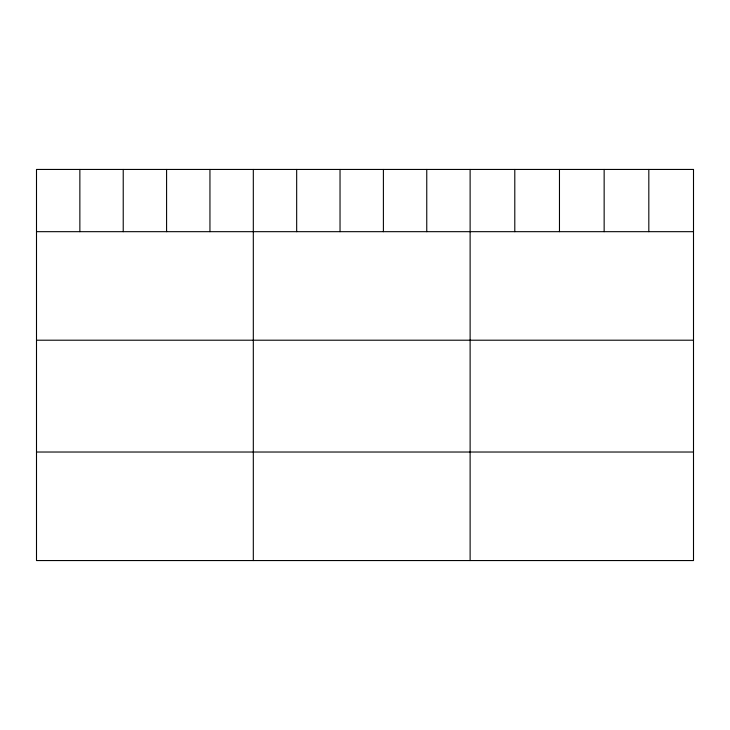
<?xml version="1.0" encoding="UTF-8"?>
<svg xmlns="http://www.w3.org/2000/svg" width="730" height="730" viewBox="0 0 730 730"><rect width="100%" height="100%" fill="white"/><g stroke="black" fill="none" stroke-linecap="round" stroke-linejoin="round"><path stroke-width="1.09" d="M36.5 231.675L693.5 231.675M36.5 340.207L693.5 340.207M36.5 452.025L693.5 452.025M648.824 169.442L648.824 231.675M604.148 169.442L604.148 231.675M559.472 169.442L559.472 231.675M514.796 169.442L514.796 231.675M470.12 169.442L470.12 560.558M426.758 169.442L426.758 231.675M383.396 169.442L383.396 231.675M340.034 169.442L340.034 231.675M296.672 169.442L296.672 231.675M253.31 169.442L253.31 560.558M209.948 169.442L209.948 231.675M166.586 169.442L166.586 231.675M123.224 169.442L123.224 231.675M79.862 169.442L79.862 231.675M693.5 169.442L36.5 169.442L36.5 560.558L693.5 560.558L693.5 169.442"/></g></svg>
